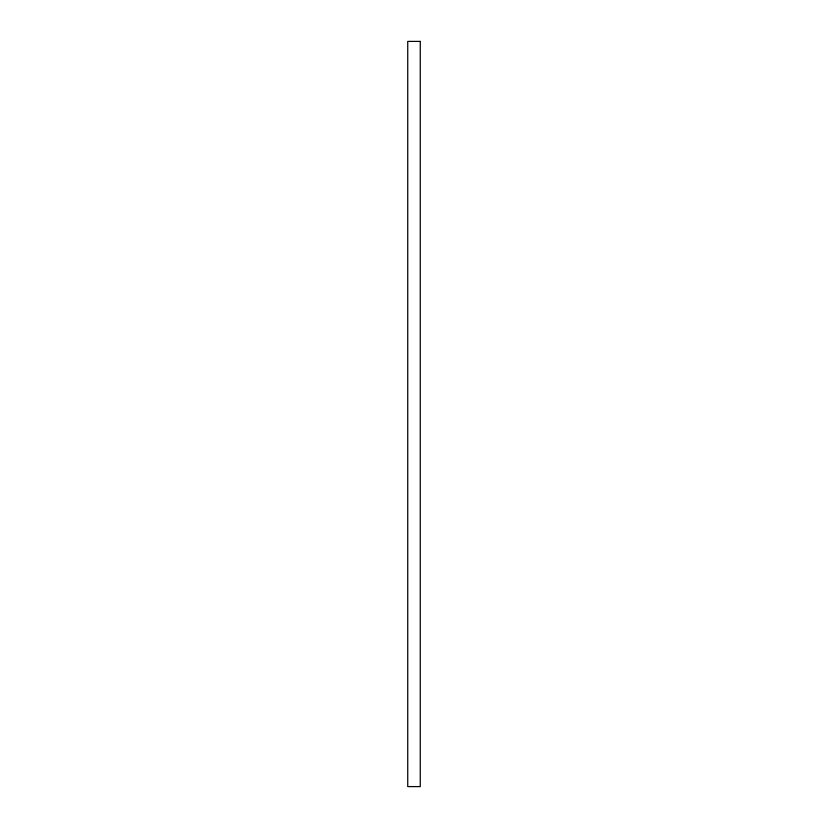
<?xml version="1.0" encoding="UTF-8"?>
<svg xmlns="http://www.w3.org/2000/svg" width="828" height="828" viewBox="0 0 828 828"><rect width="100%" height="100%" fill="white"/><g stroke="black" fill="none" stroke-linecap="round" stroke-linejoin="round"><path stroke-width="1.24" d="M420.262 41.4L407.738 41.4L407.738 786.6L420.262 786.6L420.262 41.4"/></g></svg>
